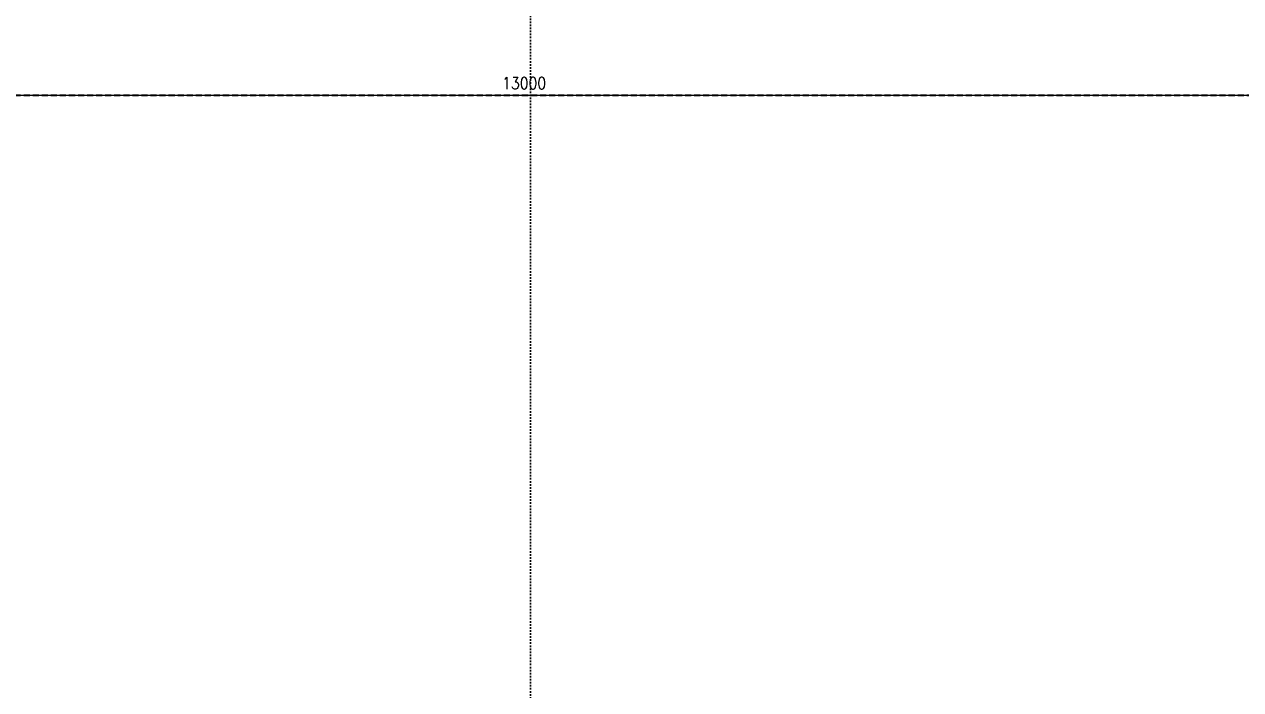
# Model space of a CAD drawing. Header units: millimetres. Extents: x -73920 to 111210, y -48963 to 87920.
# Drawn here: x 26089 to 31123, y 18900 to 21655 of the extents above; entities that cross this region are included whole.
import ezdxf

# ---------------------------------------------------------------- set-up
doc = ezdxf.new("R2010")
doc.units = ezdxf.units.MM
doc.header["$LTSCALE"] = 100
doc.header["$MEASUREMENT"] = 0
doc.linetypes.add('DOT2', pattern=[0.125, 0, -0.125])
doc.linetypes.add('HIDDEN', pattern=[0.375, 0.25, -0.125])
doc.layers.add('A-HATCH', color=251, linetype='Continuous')
doc.styles.add('DIM25', font='simplex.shx', dxfattribs={"width": 0.85, "height": 50})
doc.dimstyles.new('DIM25', dxfattribs={"dimtxt": 500, "dimasz": 1, "dimexe": 25, "dimexo": 20, "dimgap": 25, "dimtad": 1, "dimdec": 0, "dimzin": 0, "dimdsep": 46, "dimtxsty": 'DIM25', "dimblk": 'Tick', "dimcen": 0.09, "dimdle": 25, "dimclrd": 256, "dimclre": 256, "dimclrt": 1, "dimadec": 0, "dimazin": 0, "dimtfac": 1, "dimtdec": 0, "dimtix": 1, "dimtmove": 2, "dimatfit": 3, "dimldrblk": 'Tick', "dimfxl": 1, "dimtolj": 1, "dimtzin": 0, "dimlwd": 5, "dimarcsym": 0})

# ---------------------------------------------------------------- blocks, each defined once
blk = doc.blocks.new('Tick')
at = {"const_width": 4}
blk.add_lwpolyline([(-7.1, -7.1), (7.1, 7.1)], dxfattribs=at)
blk = doc.blocks.new('*D127')
at = {"layer": 'A-HATCH', "lineweight": -2, "transparency": 16777216}
for p, q in [((21597.3, 22286), (21597.3, 21335.8)), ((34717.3, 22286), (34717.3, 21335.8))]:
    blk.add_line(p, q, dxfattribs=at)
at = {"layer": 'A-HATCH', "lineweight": 5, "transparency": 16777216}
blk.add_line((21598.3, 21360.8), (34716.3, 21360.8), dxfattribs=at)
at = {"layer": 'DEFPOINTS', "color": 0, "lineweight": 25, "transparency": 16777216}
for p in [(21597.3, 22306), (34717.3, 22306), (34717.3, 21360.8)]:
    blk.add_point(p, dxfattribs=at)
at = {"layer": 'A-HATCH', "lineweight": 5, "transparency": 16777216, "rotation": 180}
blk.add_blockref('Tick', (21597.3, 21360.8), dxfattribs=at)
at = {"layer": 'A-HATCH', "lineweight": 5, "transparency": 16777216}
blk.add_blockref('Tick', (34717.3, 21360.8), dxfattribs=at)
at = {"layer": 'A-HATCH', "color": 1, "transparency": 16777216, "insert": (28157.3, 21410.8), "char_height": 50, "attachment_point": 5, "style": 'DIM25'}
blk.add_mtext('\\A1;13000', dxfattribs=at)

msp = doc.modelspace()

# ---------------------------------------------------------------- linework, layer by layer
at = {"layer": 'A-HATCH', "color": 1, "linetype": 'DOT2'}
msp.add_line((28183.14787043, 6001.92580437), (28183.14787043, 55270.30105613), dxfattribs=at)
at = {"layer": 'A-HATCH', "linetype": 'HIDDEN'}
msp.add_line((16035.87273264, 21360.82676583), (36121.55536237, 21360.82676583), dxfattribs=at)

# ---------------------------------------------------------------- dimensions: what is measured, and where the dimension line sits
at = {"layer": 'A-HATCH', "color": 1}
dim = msp.add_linear_dim(base=(34717.2852209, 21360.82676583), p1=(21597.26824567, 22306.03136931), p2=(34717.2852209, 22306.03136931), text='13000', dimstyle='DIM25', dxfattribs=at)
dim.commit()
dim.dimension.update_dxf_attribs({"geometry": '*D127', "text_midpoint": (28157.27673329, 21410.82676583)})

doc.saveas('drawing.dxf')
